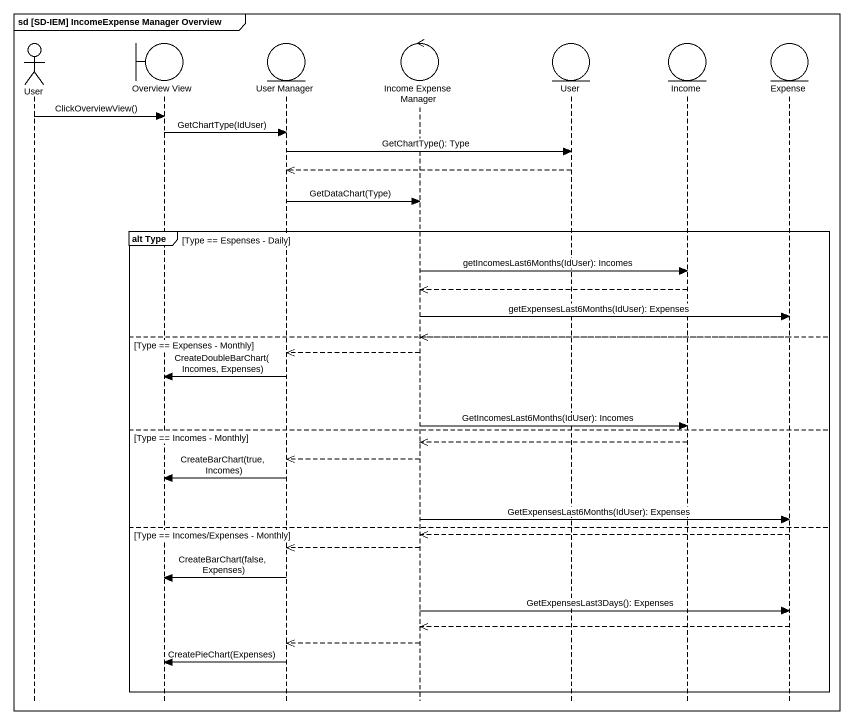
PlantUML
@startuml
mainframe sd [SD-IEM] IncomeExpense Manager Overview
hide footbox
actor User
boundary "Overview View" as Overview_View
entity "User Manager" as User_Manager
control "Income Expense Manager" as Income_Expense_Manager
entity "User" as User_2
entity Income
entity Expense

User -> Overview_View : ClickOverviewView()
Overview_View -> User_Manager : GetChartType(IdUser)
User_Manager -> User_2 : GetChartType(): Type
User_2 -->> User_Manager
User_Manager -> Income_Expense_Manager : GetDataChart(Type)
group alt Type [Type == Espenses - Daily]
  Income_Expense_Manager -> Income : getIncomesLast6Months(IdUser): Incomes
  Income -->> Income_Expense_Manager
  Income_Expense_Manager -> Expense : getExpensesLast6Months(IdUser): Expenses
else Type == Expenses - Monthly
  Expense -->> Income_Expense_Manager
  Income_Expense_Manager -->> User_Manager
  User_Manager -> Overview_View : CreateDoubleBarChart(Incomes, Expenses)
  Income_Expense_Manager -> Income : GetIncomesLast6Months(IdUser): Incomes
else Type == Incomes - Monthly
  Income -->> Income_Expense_Manager
  Income_Expense_Manager -->> User_Manager
  User_Manager -> Overview_View : CreateBarChart(true, Incomes)
  Income_Expense_Manager -> Expense : GetExpensesLast6Months(IdUser): Expenses
else Type == Incomes/Expenses - Monthly
  Expense -->> Income_Expense_Manager
  Income_Expense_Manager -->> User_Manager
  User_Manager -> Overview_View : CreateBarChart(false, Expenses)
  Income_Expense_Manager -> Expense : GetExpensesLast3Days(): Expenses
  Expense -->> Income_Expense_Manager
  Income_Expense_Manager -->> User_Manager
  User_Manager -> Overview_View : CreatePieChart(Expenses)
end
@enduml
